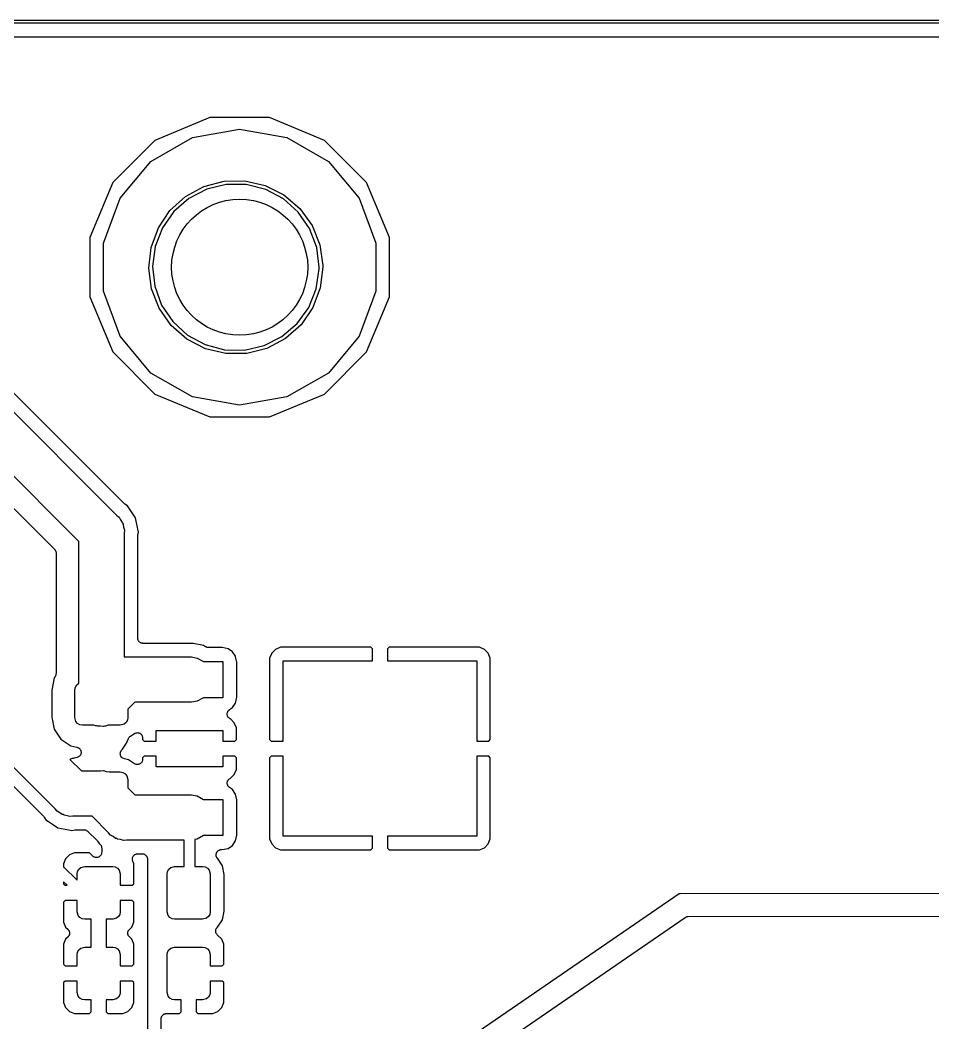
# Model space of a CAD drawing. Extents: x 81 to 178, y -172 to -32.
# Drawn here: x 112.24 to 142.43, y -65.14 to -31.95 of the extents above; entities that cross this region are included whole.
import ezdxf

# ---------------------------------------------------------------- set-up
doc = ezdxf.new("R2010")
doc.units = 0
doc.header["$MEASUREMENT"] = 0
doc.layers.add('BLACK', color=7, linetype='CONTINUOUS')

msp = doc.modelspace()

# ---------------------------------------------------------------- linework, layer by layer
at = {"layer": 'BLACK', "linetype": 'CONTINUOUS'}
for p, q in [((81.5252, -31.954), (178.317, -31.954)), ((178.258, -32.054), (81.584, -32.054)), ((102.264, -32.504), (177.633, -32.504)), ((101.772, -34.6718), (115.442, -48.3415)), ((118.522, -35.182), (116.703, -35.9356)), ((120.492, -35.182), (118.522, -35.182)), ((122.311, -35.9356), (120.492, -35.182)), ((117.944, -35.8381), (119.507, -35.5626)), ((119.507, -35.5626), (121.07, -35.8381)), ((116.703, -35.9356), (115.311, -37.3281)), ((116.57, -36.6316), (117.944, -35.8381)), ((121.07, -35.8381), (122.444, -36.6316)), ((123.703, -37.3281), (122.311, -35.9356)), ((114.185, -49.2057), (101.207, -36.2275)), ((115.55, -37.8473), (116.57, -36.6316)), ((122.444, -36.6316), (123.464, -37.8473)), ((101.35, -37.4312), (113.384, -49.4651)), ((115.311, -37.3281), (114.557, -39.1474)), ((117.714, -37.7881), (118.321, -37.4584)), ((118.321, -37.4584), (118.99, -37.2831)), ((119.063, -37.3947), (118.42, -37.5493)), ((118.99, -37.2831), (119.681, -37.2722)), ((119.725, -37.3982), (119.063, -37.3947)), ((119.681, -37.2722), (120.354, -37.4265)), ((120.367, -37.5595), (119.725, -37.3982)), ((120.354, -37.4265), (120.971, -37.7369)), ((124.457, -39.1474), (123.703, -37.3281)), ((117.203, -38.2531), (117.714, -37.7881)), ((118.42, -37.5493), (117.831, -37.853)), ((120.953, -37.8693), (120.367, -37.5595)), ((120.971, -37.7369), (121.497, -38.1856)), ((115.007, -39.3385), (115.55, -37.8473)), ((117.831, -37.853), (117.332, -38.2882)), ((121.447, -38.3097), (120.953, -37.8693)), ((123.464, -37.8473), (124.007, -39.3385)), ((116.818, -38.8265), (117.203, -38.2531)), ((117.332, -38.2882), (116.952, -38.8299)), ((121.822, -38.8554), (121.447, -38.3097)), ((121.497, -38.1856), (121.9, -38.7467)), ((121.9, -38.7467), (122.158, -39.3878)), ((114.557, -39.1474), (114.557, -41.1166)), ((116.58, -39.4754), (116.818, -38.8265)), ((116.952, -38.8299), (116.711, -39.4467)), ((122.056, -39.4747), (121.822, -38.8554)), ((124.457, -41.1166), (124.457, -39.1474)), ((115.688, -47.9507), (106.973, -39.2363)), ((115.007, -40.9255), (115.007, -39.3385)), ((116.505, -40.1621), (116.58, -39.4754)), ((116.711, -39.4467), (116.625, -40.1031)), ((122.136, -40.132), (122.056, -39.4747)), ((122.158, -39.3878), (122.255, -40.0718)), ((124.007, -39.3385), (124.007, -40.9255)), ((116.625, -40.1031), (116.697, -40.7612)), ((122.135, -40.1897), (122.136, -40.132)), ((122.256, -40.132), (122.173, -40.8179)), ((122.255, -40.0718), (122.256, -40.132)), ((116.595, -40.8471), (116.505, -40.1621)), ((122.042, -40.8452), (122.135, -40.1897)), ((116.697, -40.7612), (116.925, -41.383)), ((114.557, -41.1166), (115.311, -42.9359)), ((115.55, -42.4167), (115.007, -40.9255)), ((116.846, -41.4908), (116.595, -40.8471)), ((121.795, -41.4595), (122.042, -40.8452)), ((122.173, -40.8179), (121.928, -41.4642)), ((124.007, -40.9255), (123.464, -42.4167)), ((123.703, -42.9359), (124.457, -41.1166)), ((116.925, -41.383), (117.294, -41.9325)), ((121.408, -41.9971), (121.795, -41.4595)), ((121.928, -41.4642), (121.537, -42.0336)), ((117.243, -42.0561), (116.846, -41.4908)), ((117.764, -42.5103), (117.243, -42.0561)), ((117.294, -41.9325), (117.784, -42.3781)), ((120.905, -42.4271), (121.408, -41.9971)), ((121.537, -42.0336), (121.021, -42.4932)), ((116.57, -43.6324), (115.55, -42.4167)), ((117.784, -42.3781), (118.366, -42.694)), ((120.313, -42.7246), (120.905, -42.4271)), ((123.464, -42.4167), (122.444, -43.6324)), ((118.378, -42.8272), (117.764, -42.5103)), ((118.366, -42.694), (119.006, -42.862)), ((119.668, -42.8724), (120.313, -42.7246)), ((121.021, -42.4932), (120.41, -42.8165)), ((115.311, -42.9359), (116.703, -44.3284)), ((119.049, -42.9885), (118.378, -42.8272)), ((119.006, -42.862), (119.668, -42.8724)), ((119.74, -42.9848), (119.049, -42.9885)), ((120.41, -42.8165), (119.74, -42.9848)), ((122.311, -44.3284), (123.703, -42.9359)), ((117.944, -44.4258), (116.57, -43.6324)), ((122.444, -43.6324), (121.07, -44.4258)), ((116.703, -44.3284), (118.522, -45.082)), ((119.507, -44.7014), (117.944, -44.4258)), ((121.07, -44.4258), (119.507, -44.7014)), ((120.492, -45.082), (122.311, -44.3284)), ((118.522, -45.082), (120.492, -45.082)), ((115.702, -47.9606), (115.688, -47.9507)), ((115.714, -47.9725), (115.702, -47.9606)), ((115.8, -48.0298), (115.714, -47.9725)), ((116.065, -48.4268), (115.8, -48.0298)), ((115.442, -48.3415), (115.518, -48.4055)), ((115.518, -48.4055), (115.568, -48.4916)), ((116.138, -48.7937), (116.065, -48.4268)), ((115.568, -48.4916), (115.625, -48.5731)), ((115.625, -48.5731), (115.634, -48.6055)), ((115.634, -48.6055), (115.651, -48.6345)), ((115.651, -48.6345), (115.668, -48.7325)), ((115.668, -48.7325), (115.694, -48.8286)), ((115.694, -48.8286), (115.685, -48.9277)), ((115.685, -48.9277), (115.685, -53.022)), ((116.135, -49.0304), (116.138, -49.0135)), ((116.135, -52.4035), (116.135, -49.0304)), ((116.159, -48.895), (116.138, -48.7937)), ((116.138, -48.7937), (116.138, -48.7937)), ((116.138, -48.9963), (116.159, -48.895)), ((116.138, -49.0135), (116.138, -48.9963)), ((114.185, -53.892), (114.185, -49.2057)), ((113.407, -58.0532), (105.022, -49.6687)), ((113.384, -49.4651), (113.388, -49.4714)), ((113.388, -49.4714), (113.394, -49.4763)), ((113.394, -49.4763), (113.405, -49.4961)), ((113.405, -49.4961), (113.419, -49.5149)), ((113.419, -49.5149), (113.421, -49.5223)), ((113.421, -49.5223), (113.424, -49.529)), ((113.424, -49.529), (113.428, -49.5515)), ((113.428, -49.5515), (113.434, -49.5736)), ((113.434, -49.5736), (113.434, -49.5812)), ((113.434, -49.5812), (113.435, -49.5888)), ((113.435, -49.5888), (113.435, -53.5737)), ((116.138, -52.4186), (116.135, -52.4035)), ((116.138, -52.4339), (116.138, -52.4186)), ((116.143, -52.4483), (116.138, -52.4339)), ((116.146, -52.4634), (116.143, -52.4483)), ((116.153, -52.4767), (116.146, -52.4634)), ((116.158, -52.491), (116.153, -52.4767)), ((116.168, -52.5028), (116.158, -52.491)), ((116.176, -52.516), (116.168, -52.5028)), ((116.188, -52.5259), (116.176, -52.516)), ((116.198, -52.5376), (116.188, -52.5259)), ((116.211, -52.5453), (116.198, -52.5376)), ((116.222, -52.5551), (116.211, -52.5453)), ((116.237, -52.5603), (116.222, -52.5551)), ((116.25, -52.568), (116.237, -52.5603)), ((116.265, -52.5707), (116.25, -52.568)), ((116.28, -52.5759), (116.265, -52.5707)), ((116.295, -52.5759), (116.28, -52.5759)), ((116.31, -52.5785), (116.295, -52.5759)), ((117.965, -52.5785), (116.31, -52.5785)), ((118.315, -52.6482), (117.965, -52.5785)), ((118.373, -52.6868), (118.315, -52.6482)), ((118.392, -52.6953), (118.373, -52.6868)), ((118.41, -52.7057), (118.392, -52.6953)), ((118.42, -52.7074), (118.41, -52.7057)), ((118.429, -52.7113), (118.42, -52.7074)), ((118.45, -52.7127), (118.429, -52.7113)), ((118.47, -52.7163), (118.45, -52.7127)), ((118.93, -52.7163), (118.47, -52.7163)), ((119.123, -52.7547), (118.93, -52.7163)), ((119.271, -52.8541), (119.123, -52.7547)), ((120.857, -52.7085), (120.692, -52.7771)), ((123.843, -52.7085), (120.857, -52.7085)), ((123.897, -52.7623), (123.843, -52.7085)), ((124.451, -52.7085), (124.397, -52.7623)), ((127.437, -52.7085), (124.451, -52.7085)), ((127.602, -52.7771), (127.437, -52.7085)), ((115.685, -53.022), (115.76, -53.0285)), ((115.76, -53.0285), (117.913, -53.0285)), ((117.913, -53.0285), (118.107, -53.0629)), ((118.107, -53.0629), (118.308, -53.1785)), ((119.371, -53.003), (119.271, -52.8541)), ((119.384, -53.0684), (119.371, -53.003)), ((119.409, -53.1958), (119.384, -53.0684)), ((119.384, -53.0684), (119.384, -53.0684)), ((120.566, -52.9036), (120.497, -53.069)), ((120.497, -53.069), (120.497, -55.7548)), ((120.692, -52.7771), (120.566, -52.9036)), ((123.897, -53.1585), (123.897, -52.7623)), ((124.397, -52.7623), (124.397, -53.1585)), ((127.728, -52.9036), (127.602, -52.7771)), ((127.797, -53.069), (127.728, -52.9036)), ((127.797, -55.7548), (127.797, -53.069)), ((118.308, -53.1785), (118.947, -53.1785)), ((118.947, -53.1785), (118.947, -54.3785)), ((119.409, -54.3613), (119.409, -53.1958)), ((120.947, -55.8085), (120.947, -53.1585)), ((120.947, -53.1585), (123.897, -53.1585)), ((124.397, -53.1585), (127.347, -53.1585)), ((127.347, -53.1585), (127.347, -55.8085)), ((113.373, -53.7202), (113.292, -54.1258)), ((113.406, -53.6709), (113.373, -53.7202)), ((113.414, -53.6517), (113.406, -53.6709)), ((113.424, -53.6335), (113.414, -53.6517)), ((113.426, -53.6241), (113.424, -53.6335)), ((113.43, -53.6153), (113.426, -53.6241)), ((113.431, -53.5943), (113.43, -53.6153)), ((113.435, -53.5737), (113.431, -53.5943)), ((108.782, -54.0648), (113.016, -58.2988)), ((114.06, -54.1085), (114.075, -54.023)), ((114.075, -54.023), (114.118, -53.9479)), ((114.118, -53.9479), (114.185, -53.892)), ((113.292, -54.1258), (113.292, -55.0163)), ((114.06, -55.0335), (114.06, -54.1085)), ((118.308, -54.3785), (118.107, -54.4942)), ((118.947, -54.3785), (118.308, -54.3785)), ((119.371, -54.5541), (119.409, -54.3613)), ((116.038, -54.5285), (115.81, -54.7567)), ((117.913, -54.5285), (116.038, -54.5285)), ((118.107, -54.4942), (117.913, -54.5285)), ((119.171, -54.7698), (119.271, -54.703)), ((119.271, -54.703), (119.371, -54.5541)), ((113.292, -55.0163), (113.373, -55.4219)), ((114.093, -55.1585), (114.06, -55.0335)), ((115.81, -55.0335), (115.795, -55.1191)), ((115.81, -54.7567), (115.81, -55.0335)), ((119.094, -54.9267), (119.097, -54.9021)), ((119.095, -54.9324), (119.094, -54.9267)), ((119.095, -54.9381), (119.095, -54.9324)), ((119.103, -54.9617), (119.095, -54.9381)), ((119.097, -54.9021), (119.098, -54.8774)), ((119.098, -54.8774), (119.1, -54.8721)), ((119.1, -54.8721), (119.101, -54.8663)), ((119.101, -54.8663), (119.112, -54.8441)), ((119.108, -54.9858), (119.103, -54.9617)), ((119.112, -54.9906), (119.108, -54.9858)), ((119.112, -54.8441), (119.121, -54.8213)), ((119.113, -54.9961), (119.112, -54.9906)), ((119.129, -55.0157), (119.113, -54.9961)), ((119.121, -54.8213), (119.125, -54.817)), ((119.125, -54.817), (119.128, -54.8118)), ((119.128, -54.8118), (119.145, -54.7947)), ((119.142, -55.0363), (119.129, -55.0157)), ((119.147, -55.0397), (119.142, -55.0363)), ((119.145, -54.7947), (119.162, -54.7765)), ((119.15, -55.0443), (119.147, -55.0397)), ((119.171, -55.0576), (119.15, -55.0443)), ((119.162, -54.7765), (119.167, -54.7738)), ((119.167, -54.7738), (119.171, -54.7698)), ((119.191, -55.0722), (119.171, -55.0576)), ((119.197, -55.0739), (119.191, -55.0722)), ((119.202, -55.077), (119.197, -55.0739)), ((119.202, -55.0771), (119.202, -55.077)), ((119.328, -55.2036), (119.202, -55.0771)), ((114.149, -55.2251), (114.093, -55.1585)), ((114.224, -55.2685), (114.149, -55.2251)), ((114.31, -55.2835), (114.224, -55.2685)), ((114.688, -55.2835), (114.31, -55.2835)), ((114.738, -55.3067), (114.688, -55.2835)), ((114.771, -55.3096), (114.738, -55.3067)), ((114.803, -55.321), (114.771, -55.3096)), ((114.902, -55.321), (114.803, -55.321)), ((115.001, -55.3297), (114.902, -55.321)), ((115.034, -55.321), (115.001, -55.3297)), ((115.067, -55.321), (115.034, -55.321)), ((115.161, -55.287), (115.067, -55.321)), ((115.174, -55.2835), (115.161, -55.287)), ((115.56, -55.2835), (115.174, -55.2835)), ((115.685, -55.2501), (115.56, -55.2835)), ((115.752, -55.1942), (115.685, -55.2501)), ((115.795, -55.1191), (115.752, -55.1942)), ((119.397, -55.369), (119.328, -55.2036)), ((119.397, -55.7548), (119.397, -55.369)), ((113.373, -55.4219), (113.593, -55.751)), ((115.761, -55.8768), (115.831, -55.7206)), ((115.831, -55.7206), (115.842, -55.7053)), ((115.842, -55.7053), (115.85, -55.6888)), ((115.85, -55.6888), (115.858, -55.6804)), ((115.858, -55.6804), (115.865, -55.6703)), ((115.865, -55.6703), (115.88, -55.6595)), ((115.88, -55.6595), (115.894, -55.6467)), ((115.894, -55.6467), (116.025, -55.5591)), ((116.025, -55.5591), (116.03, -55.5568)), ((116.03, -55.5568), (116.034, -55.5531)), ((116.034, -55.5531), (116.058, -55.5446)), ((116.058, -55.5446), (116.08, -55.5346)), ((116.08, -55.5346), (116.086, -55.5342)), ((116.086, -55.5342), (116.092, -55.5323)), ((116.092, -55.5323), (116.116, -55.5323)), ((116.116, -55.5323), (116.141, -55.5306)), ((116.141, -55.5306), (116.147, -55.5323)), ((116.147, -55.5323), (116.152, -55.5323)), ((116.152, -55.5323), (116.176, -55.5407)), ((116.176, -55.5407), (116.199, -55.5477)), ((116.199, -55.5477), (116.204, -55.5511)), ((116.204, -55.5511), (116.209, -55.5531)), ((116.209, -55.5531), (116.228, -55.569)), ((116.228, -55.569), (116.248, -55.5836)), ((116.248, -55.5836), (116.252, -55.5884)), ((116.252, -55.5884), (116.256, -55.5921)), ((116.256, -55.5921), (116.268, -55.6136)), ((116.268, -55.6136), (116.282, -55.6341)), ((116.282, -55.6341), (116.284, -55.6397)), ((116.284, -55.6397), (116.286, -55.6448)), ((116.286, -55.6448), (116.291, -55.6691)), ((116.291, -55.6691), (116.297, -55.6932)), ((116.297, -55.6932), (116.296, -55.6989)), ((116.296, -55.6989), (116.297, -55.7046)), ((116.297, -55.7046), (116.297, -55.7548)), ((116.747, -55.8085), (116.747, -55.4585)), ((116.747, -55.4585), (118.947, -55.4585)), ((118.947, -55.4585), (118.947, -55.8085)), ((113.593, -55.751), (113.922, -55.971)), ((113.922, -55.971), (114.123, -56.0111)), ((114.123, -56.0111), (114.141, -56.0181)), ((114.141, -56.0181), (114.16, -56.0228)), ((114.16, -56.0228), (114.17, -56.0291)), ((114.17, -56.0291), (114.18, -56.0332)), ((114.18, -56.0332), (114.195, -56.0459)), ((114.195, -56.0459), (114.211, -56.0567)), ((114.211, -56.0567), (114.217, -56.0658)), ((114.217, -56.0658), (114.226, -56.0732)), ((114.226, -56.0732), (114.235, -56.0902)), ((115.632, -56.0806), (115.761, -55.8768)), ((116.297, -55.7548), (116.351, -55.8085)), ((116.351, -55.8085), (116.747, -55.8085)), ((118.947, -55.8085), (119.343, -55.8085)), ((119.343, -55.8085), (119.397, -55.7548)), ((120.497, -55.7548), (120.551, -55.8085)), ((120.551, -55.8085), (120.947, -55.8085)), ((127.347, -55.8085), (127.743, -55.8085)), ((127.743, -55.8085), (127.797, -55.7548)), ((113.97, -56.3835), (113.891, -56.4164)), ((114, -56.3835), (113.97, -56.3835)), ((114.024, -56.3793), (114, -56.3835)), ((114.048, -56.3767), (114.024, -56.3793)), ((114.138, -56.3509), (114.048, -56.3767)), ((114.155, -56.3424), (114.138, -56.3509)), ((114.173, -56.3362), (114.155, -56.3424)), ((114.182, -56.3292), (114.173, -56.3362)), ((114.192, -56.3242), (114.182, -56.3292)), ((114.206, -56.3103), (114.192, -56.3242)), ((114.221, -56.2982), (114.206, -56.3103)), ((114.227, -56.2885), (114.221, -56.2982)), ((114.234, -56.2804), (114.227, -56.2885)), ((114.242, -56.2627), (114.234, -56.2804)), ((114.235, -56.0902), (114.246, -56.1059)), ((114.252, -56.2462), (114.242, -56.2627)), ((114.246, -56.1059), (114.25, -56.1167)), ((114.25, -56.1167), (114.255, -56.1265)), ((114.255, -56.2352), (114.252, -56.2462)), ((114.255, -56.1265), (114.258, -56.1457)), ((114.259, -56.2249), (114.255, -56.2352)), ((114.258, -56.1457), (114.263, -56.1643)), ((114.26, -56.2056), (114.259, -56.2249)), ((114.264, -56.1866), (114.26, -56.2056)), ((114.263, -56.1643), (114.263, -56.1755)), ((114.263, -56.1755), (114.264, -56.1866)), ((115.558, -56.2269), (115.564, -56.198)), ((115.558, -56.2277), (115.558, -56.2269)), ((115.558, -56.2285), (115.558, -56.2277)), ((115.563, -56.2578), (115.558, -56.2285)), ((115.568, -56.287), (115.563, -56.2578)), ((115.564, -56.198), (115.57, -56.1688)), ((115.568, -56.2877), (115.568, -56.287)), ((115.568, -56.2885), (115.568, -56.2877)), ((115.582, -56.3143), (115.568, -56.2885)), ((115.57, -56.1673), (115.585, -56.1421)), ((115.57, -56.1681), (115.57, -56.1673)), ((115.57, -56.1688), (115.57, -56.1681)), ((115.597, -56.3403), (115.582, -56.3143)), ((115.585, -56.1421), (115.601, -56.1165)), ((115.597, -56.3408), (115.597, -56.3403)), ((115.598, -56.3415), (115.597, -56.3408)), ((115.62, -56.3608), (115.598, -56.3415)), ((115.601, -56.1165), (115.632, -56.0806)), ((115.642, -56.3804), (115.62, -56.3608)), ((115.643, -56.3807), (115.642, -56.3804)), ((115.644, -56.3812), (115.643, -56.3807)), ((115.671, -56.3916), (115.644, -56.3812)), ((115.699, -56.4024), (115.671, -56.3916)), ((115.831, -56.4287), (115.699, -56.4024)), ((116.351, -56.3085), (116.297, -56.3623)), ((116.297, -56.3623), (116.297, -56.4125)), ((116.747, -56.3085), (116.351, -56.3085)), ((116.747, -56.6585), (116.747, -56.3085)), ((119.343, -56.3085), (118.947, -56.3085)), ((118.947, -56.3085), (118.947, -56.6585)), ((119.397, -56.3623), (119.343, -56.3085)), ((119.397, -56.7481), (119.397, -56.3623)), ((120.551, -56.3085), (120.497, -56.3623)), ((120.497, -56.3623), (120.497, -59.0481)), ((120.947, -56.3085), (120.551, -56.3085)), ((120.947, -58.9585), (120.947, -56.3085)), ((127.347, -56.3085), (127.347, -58.9585)), ((127.743, -56.3085), (127.347, -56.3085)), ((127.797, -56.3623), (127.743, -56.3085)), ((127.797, -59.0481), (127.797, -56.3623)), ((113.891, -56.4164), (114.271, -56.796)), ((116.025, -56.558), (115.831, -56.4287)), ((116.03, -56.5603), (116.025, -56.558)), ((116.034, -56.564), (116.03, -56.5603)), ((116.058, -56.5725), (116.034, -56.564)), ((116.08, -56.5825), (116.058, -56.5725)), ((116.086, -56.5829), (116.08, -56.5825)), ((116.092, -56.5848), (116.086, -56.5829)), ((116.116, -56.5848), (116.092, -56.5848)), ((116.141, -56.5864), (116.116, -56.5848)), ((116.147, -56.5848), (116.141, -56.5864)), ((116.152, -56.5848), (116.147, -56.5848)), ((116.176, -56.5764), (116.152, -56.5848)), ((116.199, -56.5694), (116.176, -56.5764)), ((116.204, -56.566), (116.199, -56.5694)), ((116.209, -56.564), (116.204, -56.566)), ((116.228, -56.5481), (116.209, -56.564)), ((116.248, -56.5335), (116.228, -56.5481)), ((116.252, -56.5287), (116.248, -56.5335)), ((116.256, -56.525), (116.252, -56.5287)), ((116.268, -56.5035), (116.256, -56.525)), ((116.282, -56.483), (116.268, -56.5035)), ((116.284, -56.4774), (116.282, -56.483)), ((116.286, -56.4723), (116.284, -56.4774)), ((116.291, -56.448), (116.286, -56.4723)), ((116.297, -56.4239), (116.291, -56.448)), ((116.297, -56.4125), (116.296, -56.4182)), ((116.296, -56.4182), (116.297, -56.4239)), ((118.947, -56.6585), (116.747, -56.6585)), ((114.271, -56.796), (114.902, -56.796)), ((114.902, -56.796), (115.001, -56.7874)), ((115.001, -56.7874), (115.097, -56.8131)), ((115.097, -56.8131), (115.195, -56.8304)), ((115.195, -56.8304), (115.201, -56.8335)), ((115.201, -56.8335), (115.56, -56.8335)), ((115.56, -56.8335), (115.646, -56.8486)), ((115.646, -56.8486), (115.721, -56.892)), ((115.721, -56.892), (115.777, -56.9585)), ((115.777, -56.9585), (115.81, -57.0835)), ((119.147, -57.0774), (119.15, -57.0728)), ((119.15, -57.0728), (119.171, -57.0595)), ((119.171, -57.0595), (119.191, -57.0448)), ((119.191, -57.0448), (119.197, -57.0432)), ((119.197, -57.0432), (119.202, -57.0401)), ((119.202, -57.04), (119.328, -56.9135)), ((119.202, -57.0401), (119.202, -57.04)), ((119.328, -56.9135), (119.397, -56.7481)), ((115.81, -57.0835), (115.81, -57.3604)), ((115.81, -57.3604), (116.038, -57.5885)), ((119.094, -57.1904), (119.095, -57.1847)), ((119.097, -57.215), (119.094, -57.1904)), ((119.095, -57.179), (119.103, -57.1554)), ((119.095, -57.1847), (119.095, -57.179)), ((119.098, -57.2397), (119.097, -57.215)), ((119.1, -57.245), (119.098, -57.2397)), ((119.101, -57.2508), (119.1, -57.245)), ((119.112, -57.273), (119.101, -57.2508)), ((119.103, -57.1554), (119.108, -57.1313)), ((119.108, -57.1313), (119.112, -57.1265)), ((119.112, -57.1265), (119.113, -57.121)), ((119.121, -57.2958), (119.112, -57.273)), ((119.113, -57.121), (119.129, -57.1014)), ((119.125, -57.3001), (119.121, -57.2958)), ((119.128, -57.3053), (119.125, -57.3001)), ((119.145, -57.3224), (119.128, -57.3053)), ((119.129, -57.1014), (119.142, -57.0808)), ((119.142, -57.0808), (119.147, -57.0774)), ((119.162, -57.3406), (119.145, -57.3224)), ((119.167, -57.3433), (119.162, -57.3406)), ((119.171, -57.3473), (119.167, -57.3433)), ((119.271, -57.4141), (119.171, -57.3473)), ((116.038, -57.5885), (117.913, -57.5885)), ((117.913, -57.5885), (118.107, -57.6229)), ((118.107, -57.6229), (118.308, -57.7385)), ((119.371, -57.563), (119.271, -57.4141)), ((119.409, -57.7558), (119.371, -57.563)), ((113.47, -58.1294), (113.407, -58.0532)), ((118.308, -57.7385), (118.947, -57.7385)), ((118.947, -57.7385), (118.947, -58.9385)), ((119.409, -58.9213), (119.409, -57.7558)), ((113.016, -58.2988), (113.026, -58.3129)), ((113.026, -58.3129), (113.037, -58.3253)), ((113.037, -58.3253), (113.095, -58.4112)), ((113.557, -58.1792), (113.47, -58.1294)), ((113.638, -58.2363), (113.557, -58.1792)), ((113.671, -58.2449), (113.638, -58.2363)), ((113.7, -58.2617), (113.671, -58.2449)), ((113.798, -58.279), (113.7, -58.2617)), ((113.894, -58.3047), (113.798, -58.279)), ((113.993, -58.296), (113.894, -58.3047)), ((114.624, -58.296), (113.993, -58.296)), ((115.174, -58.8457), (114.624, -58.296)), ((113.095, -58.4112), (113.181, -58.4686)), ((113.181, -58.4686), (113.181, -58.4686)), ((113.181, -58.4686), (113.312, -58.5565)), ((113.312, -58.5565), (113.312, -58.5565)), ((113.312, -58.5565), (113.492, -58.6764)), ((113.492, -58.6764), (113.859, -58.7494)), ((113.859, -58.7494), (113.859, -58.7494)), ((113.859, -58.7494), (113.96, -58.7696)), ((113.96, -58.7696), (114.061, -58.7494)), ((114.061, -58.7494), (114.078, -58.749)), ((114.078, -58.749), (114.095, -58.746)), ((114.095, -58.746), (114.365, -58.746)), ((114.365, -58.746), (114.373, -58.7474)), ((114.373, -58.7474), (114.381, -58.7467)), ((114.381, -58.7467), (114.403, -58.7526)), ((114.403, -58.7526), (114.425, -58.7566)), ((114.425, -58.7566), (114.432, -58.7605)), ((114.432, -58.7605), (114.439, -58.7624)), ((114.439, -58.7624), (114.458, -58.7756)), ((114.458, -58.7756), (114.478, -58.787)), ((114.478, -58.787), (114.483, -58.7929)), ((114.483, -58.7929), (114.489, -58.7973)), ((114.489, -58.7973), (114.783, -59.0913)), ((115.238, -58.9219), (115.174, -58.8457)), ((115.324, -58.9717), (115.238, -58.9219)), ((115.406, -59.0288), (115.324, -58.9717)), ((115.438, -59.0374), (115.406, -59.0288)), ((115.467, -59.0542), (115.438, -59.0374)), ((115.565, -59.0715), (115.467, -59.0542)), ((118.107, -59.0542), (118.022, -59.0693)), ((118.308, -58.9385), (118.107, -59.0542)), ((118.947, -58.9385), (118.308, -58.9385)), ((119.371, -59.1141), (119.409, -58.9213)), ((120.497, -59.0481), (120.566, -59.2135)), ((123.897, -58.9585), (120.947, -58.9585)), ((123.897, -59.3548), (123.897, -58.9585)), ((127.347, -58.9585), (124.397, -58.9585)), ((124.397, -58.9585), (124.397, -59.3548)), ((127.728, -59.2135), (127.797, -59.0481)), ((114.783, -59.0913), (114.793, -59.1054)), ((114.793, -59.1054), (114.805, -59.1178)), ((114.805, -59.1178), (114.862, -59.2037)), ((114.862, -59.2037), (114.867, -59.2066)), ((114.867, -59.2066), (114.885, -59.2237)), ((114.885, -59.2237), (114.904, -59.2396)), ((114.904, -59.2396), (114.906, -59.2447)), ((114.906, -59.2447), (114.911, -59.2487)), ((114.911, -59.2487), (114.922, -59.2708)), ((114.922, -59.2708), (114.934, -59.2923)), ((114.934, -59.2923), (114.935, -59.298)), ((114.935, -59.298), (114.938, -59.3032)), ((114.938, -59.3032), (114.94, -59.3278)), ((114.94, -59.3278), (114.944, -59.3521)), ((114.944, -59.3521), (114.944, -59.4892)), ((115.661, -59.0972), (115.565, -59.0715)), ((115.76, -59.0885), (115.661, -59.0972)), ((117.672, -59.0885), (115.76, -59.0885)), ((117.672, -59.958), (117.672, -59.0885)), ((118.022, -59.0693), (118.022, -59.958)), ((118.93, -59.4008), (119.123, -59.3624)), ((119.123, -59.3624), (119.271, -59.263)), ((119.271, -59.263), (119.371, -59.1141)), ((120.566, -59.2135), (120.692, -59.34)), ((120.692, -59.34), (120.857, -59.4085)), ((123.843, -59.4085), (123.897, -59.3548)), ((124.397, -59.3548), (124.451, -59.4085)), ((127.437, -59.4085), (127.602, -59.34)), ((127.602, -59.34), (127.728, -59.2135)), ((113.751, -59.7031), (113.682, -59.8685)), ((113.877, -59.5765), (113.751, -59.7031)), ((114.042, -59.508), (113.877, -59.5765)), ((114.541, -59.508), (114.042, -59.508)), ((114.646, -59.613), (114.541, -59.508)), ((114.664, -59.6261), (114.646, -59.613)), ((114.682, -59.6408), (114.664, -59.6261)), ((114.689, -59.6434), (114.682, -59.6408)), ((114.696, -59.6479), (114.689, -59.6434)), ((114.718, -59.6538), (114.696, -59.6479)), ((114.739, -59.6616), (114.718, -59.6538)), ((114.747, -59.6616), (114.739, -59.6616)), ((114.754, -59.6636), (114.747, -59.6616)), ((114.777, -59.6616), (114.754, -59.6636)), ((114.8, -59.6616), (114.777, -59.6616)), ((114.807, -59.659), (114.8, -59.6616)), ((114.815, -59.6583), (114.807, -59.659)), ((114.836, -59.6486), (114.815, -59.6583)), ((114.857, -59.6408), (114.836, -59.6486)), ((114.863, -59.6359), (114.857, -59.6408)), ((114.87, -59.6326), (114.863, -59.6359)), ((114.886, -59.6164), (114.87, -59.6326)), ((114.904, -59.6017), (114.886, -59.6164)), ((114.907, -59.5951), (114.904, -59.6017)), ((114.913, -59.5896), (114.907, -59.5951)), ((114.923, -59.5689), (114.913, -59.5896)), ((114.934, -59.5491), (114.923, -59.5689)), ((114.935, -59.5415), (114.934, -59.5491)), ((114.939, -59.5345), (114.935, -59.5415)), ((114.941, -59.5118), (114.939, -59.5345)), ((114.944, -59.4892), (114.941, -59.5118)), ((115.957, -59.7212), (115.96, -59.7022)), ((115.96, -59.7324), (115.957, -59.7212)), ((115.96, -59.6832), (115.964, -59.6723)), ((115.96, -59.7022), (115.96, -59.6832)), ((115.964, -59.6723), (115.965, -59.6609)), ((115.965, -59.6609), (115.974, -59.644)), ((115.974, -59.644), (115.981, -59.626)), ((115.981, -59.626), (115.988, -59.6172)), ((115.988, -59.6172), (115.993, -59.607)), ((115.993, -59.607), (116.007, -59.5941)), ((116.007, -59.5941), (116.02, -59.5795)), ((116.02, -59.5795), (116.03, -59.5737)), ((116.03, -59.5737), (116.038, -59.566)), ((116.038, -59.566), (116.056, -59.5586)), ((116.056, -59.5586), (116.072, -59.5491)), ((116.072, -59.5491), (116.084, -59.5471)), ((116.084, -59.5471), (116.094, -59.5427)), ((116.094, -59.5427), (116.113, -59.5419)), ((116.113, -59.5419), (116.132, -59.5385)), ((116.132, -59.5385), (116.284, -59.5385)), ((116.284, -59.5385), (116.299, -59.5412)), ((116.299, -59.5412), (116.314, -59.5412)), ((116.314, -59.5412), (116.329, -59.5464)), ((116.329, -59.5464), (116.344, -59.5491)), ((116.344, -59.5491), (116.357, -59.5568)), ((116.357, -59.5568), (116.371, -59.562)), ((116.371, -59.562), (116.383, -59.5718)), ((116.383, -59.5718), (116.396, -59.5795)), ((116.396, -59.5795), (116.406, -59.5912)), ((116.406, -59.5912), (116.418, -59.6011)), ((116.418, -59.6011), (116.426, -59.6143)), ((116.426, -59.6143), (116.436, -59.626)), ((116.436, -59.626), (116.441, -59.6404)), ((116.441, -59.6404), (116.448, -59.6537)), ((116.448, -59.6537), (116.451, -59.6688)), ((116.451, -59.6688), (116.456, -59.6832)), ((116.456, -59.6832), (116.456, -59.6985)), ((116.456, -59.6985), (116.459, -59.7135)), ((116.459, -59.7135), (116.459, -65.7042)), ((118.728, -59.5644), (118.73, -59.555)), ((118.73, -59.5852), (118.728, -59.5644)), ((118.73, -59.5454), (118.737, -59.5257)), ((118.73, -59.555), (118.73, -59.5454)), ((118.73, -59.6062), (118.73, -59.5852)), ((118.733, -59.6152), (118.73, -59.6062)), ((118.734, -59.6248), (118.733, -59.6152)), ((118.743, -59.6436), (118.734, -59.6248)), ((118.737, -59.5257), (118.742, -59.5053)), ((118.742, -59.5053), (118.747, -59.4973)), ((118.751, -59.6633), (118.743, -59.6436)), ((118.747, -59.4973), (118.751, -59.4883)), ((118.751, -59.4883), (118.764, -59.4722)), ((118.757, -59.6707), (118.751, -59.6633)), ((118.761, -59.6793), (118.757, -59.6707)), ((118.772, -59.6894), (118.761, -59.6793)), ((118.764, -59.4722), (118.776, -59.4548)), ((118.937, -59.9367), (118.772, -59.6894)), ((118.776, -59.4548), (118.783, -59.4491)), ((118.783, -59.4491), (118.79, -59.4417)), ((118.79, -59.4417), (118.808, -59.4312)), ((118.808, -59.4312), (118.825, -59.4188)), ((118.825, -59.4188), (118.834, -59.4162)), ((118.834, -59.4162), (118.842, -59.4113)), ((118.842, -59.4113), (118.863, -59.4077)), ((118.863, -59.4077), (118.883, -59.4018)), ((118.883, -59.4018), (118.893, -59.4025)), ((118.893, -59.4025), (118.902, -59.4008)), ((118.902, -59.4008), (118.93, -59.4008)), ((120.857, -59.4085), (123.843, -59.4085)), ((124.451, -59.4085), (127.437, -59.4085)), ((113.682, -59.8685), (113.682, -59.9675)), ((113.682, -59.9675), (114.132, -60.4175)), ((114.147, -60.1225), (114.19, -60.0473)), ((114.19, -60.0473), (114.257, -59.9915)), ((114.257, -59.9915), (114.382, -59.958)), ((114.382, -59.958), (115.307, -59.958)), ((115.307, -59.958), (115.393, -59.9731)), ((115.393, -59.9731), (115.468, -60.0165)), ((115.468, -60.0165), (115.524, -60.083)), ((115.96, -59.7439), (115.96, -59.7324)), ((115.966, -59.7619), (115.96, -59.7439)), ((115.971, -59.7805), (115.966, -59.7619)), ((116.007, -59.8685), (115.971, -59.7805)), ((116.007, -60.5293), (116.007, -59.8685)), ((117.122, -60.1225), (117.165, -60.0473)), ((117.165, -60.0473), (117.232, -59.9915)), ((117.232, -59.9915), (117.357, -59.958)), ((117.357, -59.958), (117.672, -59.958)), ((118.022, -59.958), (118.282, -59.958)), ((118.282, -59.958), (118.368, -59.9731)), ((118.368, -59.9731), (118.443, -60.0165)), ((118.443, -60.0165), (118.499, -60.083)), ((118.994, -60.2252), (118.937, -59.9367)), ((114.132, -60.208), (114.147, -60.1225)), ((114.132, -60.4175), (114.132, -60.208)), ((115.524, -60.083), (115.557, -60.208)), ((115.557, -60.208), (115.557, -60.583)), ((117.107, -60.208), (117.122, -60.1225)), ((117.107, -61.458), (117.107, -60.208)), ((118.499, -60.083), (118.532, -60.208)), ((118.532, -60.208), (118.532, -61.458)), ((118.994, -61.4408), (118.994, -60.2252)), ((113.803, -60.583), (113.682, -60.4625)), ((113.682, -60.4625), (113.682, -60.5293)), ((113.682, -60.5293), (113.736, -60.583)), ((113.736, -60.583), (113.803, -60.583)), ((115.557, -60.583), (115.953, -60.583)), ((115.953, -60.583), (116.007, -60.5293)), ((134.046, -60.8693), (127.222, -65.5571)), ((134.047, -60.8689), (134.046, -60.8693)), ((134.071, -60.8641), (134.047, -60.8689)), ((152.897, -60.833), (134.071, -60.8641)), ((113.736, -61.083), (113.682, -61.1367)), ((113.682, -61.1367), (113.682, -61.7975)), ((114.132, -61.083), (113.736, -61.083)), ((114.132, -61.458), (114.132, -61.083)), ((115.557, -61.083), (115.557, -61.458)), ((115.953, -61.083), (115.557, -61.083)), ((116.007, -61.1367), (115.953, -61.083)), ((116.007, -61.7975), (116.007, -61.1367)), ((114.165, -61.583), (114.132, -61.458)), ((114.221, -61.6495), (114.165, -61.583)), ((114.296, -61.6929), (114.221, -61.6495)), ((114.382, -61.708), (114.296, -61.6929)), ((114.594, -61.708), (114.382, -61.708)), ((114.594, -62.625), (114.594, -61.708)), ((115.307, -61.708), (115.094, -61.708)), ((115.094, -61.708), (115.094, -62.625)), ((115.432, -61.6745), (115.307, -61.708)), ((115.499, -61.6187), (115.432, -61.6745)), ((115.542, -61.5435), (115.499, -61.6187)), ((115.557, -61.458), (115.542, -61.5435)), ((117.14, -61.583), (117.107, -61.458)), ((117.196, -61.6495), (117.14, -61.583)), ((117.271, -61.6929), (117.196, -61.6495)), ((117.357, -61.708), (117.271, -61.6929)), ((118.282, -61.708), (117.357, -61.708)), ((118.407, -61.6745), (118.282, -61.708)), ((118.474, -61.6187), (118.407, -61.6745)), ((118.517, -61.5435), (118.474, -61.6187)), ((118.532, -61.458), (118.517, -61.5435)), ((118.937, -61.7293), (118.994, -61.4408)), ((127.265, -66.438), (134.243, -61.6444)), ((134.243, -61.6444), (134.263, -61.6353)), ((134.263, -61.6353), (134.282, -61.6243)), ((134.282, -61.6243), (134.29, -61.6228)), ((134.29, -61.6228), (134.298, -61.6192)), ((134.298, -61.6192), (134.32, -61.6175)), ((134.32, -61.6175), (134.341, -61.6136)), ((134.341, -61.6136), (152.605, -61.5835)), ((113.682, -61.7975), (113.751, -61.9629)), ((113.751, -61.9629), (113.83, -62.0428)), ((113.83, -62.0428), (113.839, -62.0553)), ((115.85, -62.0553), (115.859, -62.0428)), ((115.859, -62.0428), (115.938, -61.9629)), ((115.938, -61.9629), (116.007, -61.7975)), ((118.721, -62.0516), (118.722, -62.0497)), ((118.722, -62.0497), (118.734, -62.0241)), ((118.734, -62.0241), (118.746, -61.9983)), ((118.746, -61.9983), (118.748, -61.9969)), ((118.748, -61.9952), (118.769, -61.9754)), ((118.748, -61.9969), (118.748, -61.9952)), ((118.769, -61.9754), (118.779, -61.9653)), ((118.779, -61.9653), (118.937, -61.7293)), ((113.751, -62.3701), (113.682, -62.5355)), ((113.83, -62.2902), (113.751, -62.3701)), ((113.839, -62.2777), (113.83, -62.2902)), ((113.839, -62.0553), (113.85, -62.0661)), ((113.85, -62.2669), (113.839, -62.2777)), ((113.85, -62.0661), (113.856, -62.08)), ((113.856, -62.253), (113.85, -62.2669)), ((113.856, -62.08), (113.865, -62.0925)), ((113.865, -62.2405), (113.856, -62.253)), ((113.865, -62.0925), (113.869, -62.1073)), ((113.869, -62.2257), (113.865, -62.2405)), ((113.869, -62.1073), (113.876, -62.1212)), ((113.876, -62.2118), (113.869, -62.2257)), ((113.876, -62.1212), (113.877, -62.1365)), ((113.877, -62.1965), (113.876, -62.2118)), ((113.877, -62.1365), (113.881, -62.1512)), ((113.881, -62.1818), (113.877, -62.1965)), ((113.881, -62.1512), (113.88, -62.1665)), ((113.88, -62.1665), (113.881, -62.1818)), ((115.808, -62.1512), (115.812, -62.1365)), ((115.809, -62.1665), (115.808, -62.1512)), ((115.808, -62.1818), (115.809, -62.1665)), ((115.812, -62.1965), (115.808, -62.1818)), ((115.812, -62.1365), (115.813, -62.1212)), ((115.813, -62.2118), (115.812, -62.1965)), ((115.813, -62.1212), (115.82, -62.1073)), ((115.82, -62.2257), (115.813, -62.2118)), ((115.82, -62.1073), (115.824, -62.0925)), ((115.824, -62.2405), (115.82, -62.2257)), ((115.824, -62.0925), (115.833, -62.08)), ((115.833, -62.253), (115.824, -62.2405)), ((115.833, -62.08), (115.839, -62.0661)), ((115.839, -62.2669), (115.833, -62.253)), ((115.839, -62.0661), (115.85, -62.0553)), ((115.85, -62.2777), (115.839, -62.2669)), ((115.859, -62.2902), (115.85, -62.2777)), ((115.938, -62.3701), (115.859, -62.2902)), ((116.007, -62.5355), (115.938, -62.3701)), ((118.715, -62.1101), (118.718, -62.0817)), ((118.715, -62.112), (118.715, -62.1101)), ((118.715, -62.1139), (118.715, -62.112)), ((118.723, -62.1414), (118.715, -62.1139)), ((118.718, -62.0817), (118.72, -62.0533)), ((118.72, -62.0533), (118.721, -62.0516)), ((118.729, -62.1691), (118.723, -62.1414)), ((118.73, -62.1707), (118.729, -62.1691)), ((118.731, -62.1726), (118.73, -62.1707)), ((118.747, -62.1959), (118.731, -62.1726)), ((118.763, -62.2197), (118.747, -62.1959)), ((118.765, -62.2208), (118.763, -62.2197)), ((118.766, -62.2224), (118.765, -62.2208)), ((118.913, -62.3701), (118.766, -62.2224)), ((118.982, -62.5355), (118.913, -62.3701)), ((113.682, -62.5355), (113.682, -63.1963)), ((114.147, -62.7895), (114.19, -62.7143)), ((114.19, -62.7143), (114.257, -62.6585)), ((114.257, -62.6585), (114.382, -62.625)), ((114.382, -62.625), (114.594, -62.625)), ((115.094, -62.625), (115.307, -62.625)), ((115.307, -62.625), (115.393, -62.6401)), ((115.393, -62.6401), (115.468, -62.6835)), ((115.468, -62.6835), (115.524, -62.75)), ((116.007, -63.1963), (116.007, -62.5355)), ((117.122, -62.7895), (117.165, -62.7143)), ((117.165, -62.7143), (117.232, -62.6585)), ((117.232, -62.6585), (117.357, -62.625)), ((117.357, -62.625), (118.282, -62.625)), ((118.282, -62.625), (118.368, -62.6401)), ((118.368, -62.6401), (118.443, -62.6835)), ((118.443, -62.6835), (118.499, -62.75)), ((118.982, -63.1963), (118.982, -62.5355)), ((114.132, -62.875), (114.147, -62.7895)), ((114.132, -63.25), (114.132, -62.875)), ((115.524, -62.75), (115.557, -62.875)), ((115.557, -62.875), (115.557, -63.25)), ((117.107, -62.875), (117.122, -62.7895)), ((117.107, -64.125), (117.107, -62.875)), ((118.499, -62.75), (118.532, -62.875)), ((118.532, -62.875), (118.532, -63.25)), ((113.682, -63.1963), (113.736, -63.25)), ((113.736, -63.25), (114.132, -63.25)), ((115.557, -63.25), (115.953, -63.25)), ((115.953, -63.25), (116.007, -63.1963)), ((118.532, -63.25), (118.928, -63.25)), ((118.928, -63.25), (118.982, -63.1963)), ((113.736, -63.75), (113.682, -63.8037)), ((113.682, -63.8037), (113.682, -64.4645)), ((114.132, -63.75), (113.736, -63.75)), ((114.132, -64.125), (114.132, -63.75)), ((115.557, -63.75), (115.557, -64.125)), ((115.953, -63.75), (115.557, -63.75)), ((116.007, -63.8037), (115.953, -63.75)), ((116.007, -64.4645), (116.007, -63.8037)), ((118.532, -63.75), (118.532, -64.125)), ((118.928, -63.75), (118.532, -63.75)), ((118.982, -63.8037), (118.928, -63.75)), ((118.982, -64.4645), (118.982, -63.8037)), ((114.165, -64.25), (114.132, -64.125)), ((114.221, -64.3165), (114.165, -64.25)), ((114.296, -64.3599), (114.221, -64.3165)), ((114.382, -64.375), (114.296, -64.3599)), ((115.432, -64.3415), (115.307, -64.375)), ((115.499, -64.2857), (115.432, -64.3415)), ((115.542, -64.2105), (115.499, -64.2857)), ((115.557, -64.125), (115.542, -64.2105)), ((117.14, -64.25), (117.107, -64.125)), ((117.196, -64.3165), (117.14, -64.25)), ((117.271, -64.3599), (117.196, -64.3165)), ((117.357, -64.375), (117.271, -64.3599)), ((118.407, -64.3415), (118.282, -64.375)), ((118.474, -64.2857), (118.407, -64.3415)), ((118.517, -64.2105), (118.474, -64.2857)), ((118.532, -64.125), (118.517, -64.2105)), ((113.682, -64.4645), (113.751, -64.6299)), ((113.751, -64.6299), (113.877, -64.7565)), ((114.594, -64.375), (114.382, -64.375)), ((114.594, -64.7713), (114.594, -64.375)), ((115.307, -64.375), (115.094, -64.375)), ((115.094, -64.375), (115.094, -64.7713)), ((115.812, -64.7565), (115.938, -64.6299)), ((115.938, -64.6299), (116.007, -64.4645)), ((117.569, -64.375), (117.357, -64.375)), ((117.569, -64.7713), (117.569, -64.375)), ((118.282, -64.375), (118.069, -64.375)), ((118.069, -64.375), (118.069, -64.7713)), ((118.787, -64.7565), (118.913, -64.6299)), ((118.913, -64.6299), (118.982, -64.4645)), ((113.877, -64.7565), (114.042, -64.825)), ((114.042, -64.825), (114.541, -64.825)), ((114.541, -64.825), (114.594, -64.7713)), ((115.094, -64.7713), (115.148, -64.825)), ((115.148, -64.825), (115.647, -64.825)), ((115.647, -64.825), (115.812, -64.7565)), ((116.909, -65), (116.912, -64.9849)), ((116.909, -65.8507), (116.909, -65)), ((116.912, -64.9696), (116.917, -64.9552)), ((116.912, -64.9849), (116.912, -64.9696)), ((116.917, -64.9552), (116.92, -64.9401)), ((116.92, -64.9401), (116.927, -64.9269)), ((116.927, -64.9269), (116.932, -64.9125)), ((116.932, -64.9125), (116.942, -64.9008)), ((116.942, -64.9008), (116.95, -64.8875)), ((116.95, -64.8875), (116.962, -64.8777)), ((116.962, -64.8777), (116.972, -64.8659)), ((116.972, -64.8659), (116.985, -64.8583)), ((116.985, -64.8583), (116.996, -64.8484)), ((116.996, -64.8484), (117.011, -64.8432)), ((117.011, -64.8432), (117.024, -64.8356)), ((117.024, -64.8356), (117.039, -64.8329)), ((117.039, -64.8329), (117.054, -64.8277)), ((117.054, -64.8277), (117.069, -64.8277)), ((117.069, -64.8277), (117.084, -64.825)), ((117.084, -64.825), (117.516, -64.825)), ((117.516, -64.825), (117.569, -64.7713)), ((118.069, -64.7713), (118.123, -64.825)), ((118.123, -64.825), (118.622, -64.825)), ((118.622, -64.825), (118.787, -64.7565))]:
    msp.add_line(p, q, dxfattribs=at)
at = {"layer": 'BLACK'}
msp.add_circle((119.507, -40.132), 2.25, dxfattribs=at)
msp.add_circle((119.507, -40.132), 2.25, dxfattribs=at)

doc.saveas('drawing.dxf')
